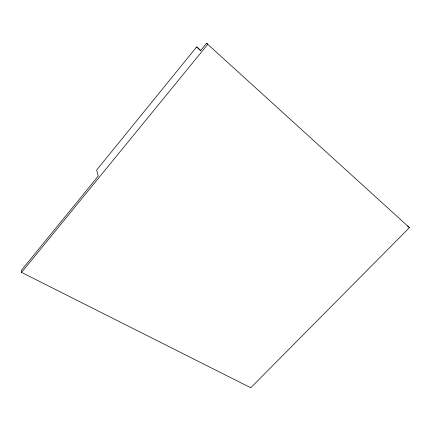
<?xml version="1.0" encoding="UTF-8"?>
<svg xmlns="http://www.w3.org/2000/svg" width="431" height="431" viewBox="0 0 431 431"><rect width="100%" height="100%" fill="white"/><g stroke="black" fill="none" stroke-linecap="round" stroke-linejoin="round"><path stroke-width="0.65" d="M200.674 50.449L196.676 46.882L96.657 170.019L98.241 176.08L21.55 270.124L21.566 272.414L250.772 387.76L409.45 227.627L407.591 225.936M409.45 227.627L206.562 43.24L200.517 50.653L196.676 46.882M21.566 272.414L207.769 44.334L206.562 43.24"/></g></svg>
